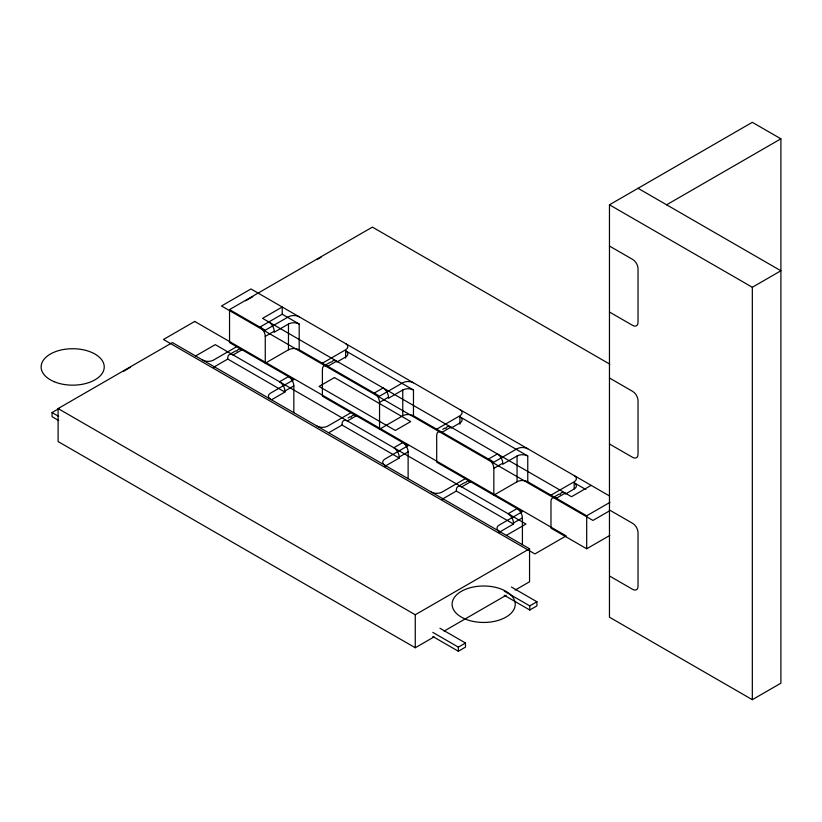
<?xml version="1.0" encoding="UTF-8"?>
<svg xmlns="http://www.w3.org/2000/svg" width="822" height="822" viewBox="0 0 822 822"><rect width="100%" height="100%" fill="white"/><g stroke="black" fill="none" stroke-linecap="round" stroke-linejoin="round"><path stroke-width="1.23" d="M609.462 246.035L609.462 204.801L752.325 122.314L780.9 138.815L780.9 683.185L752.325 699.686L609.462 617.199L609.462 246.035L632.683 259.444A7.573 4.377 60 0 1 638.036 268.722L638.036 322.337A7.573 4.377 60 0 1 632.683 325.43L609.462 312.021M434.129 636.865L415.264 647.757L58.105 441.558L58.105 408.565L172.394 342.579L529.553 548.777L529.553 581.771L515.127 590.093M270.613 399.287A7.573 4.377 0 0 1 270.613 393.101L293.834 379.692L229.544 342.579L229.544 309.586L372.407 227.108L609.77 364.146M58.711 420.525L52.053 416.682L52.053 412.552L59.194 408.431M123.475 371.318L130.626 367.187M245.634 300.79L252.775 296.67M317.066 259.547L321.145 257.194M195.615 355.977L215.251 344.644L525.977 524.035L506.331 535.379M299.187 349.792L299.187 324.022L282.223 314.23L259.896 327.115A7.573 4.377 60 0 1 265.259 336.393L265.259 363.201L288.471 349.792A7.573 4.377 0 0 1 299.187 349.792L379.548 396.194L402.759 382.785A7.573 4.377 0 0 1 413.476 382.785M236.685 346.699L213.473 360.108A7.573 4.377 0 0 1 202.757 360.108M231.557 353.285L236.017 350.706M265.259 336.393L274.188 331.235A7.573 4.377 60 0 0 268.825 321.957M213.473 367.321L227.756 359.07L284.905 392.063L284.905 391.036A7.573 4.377 60 0 0 279.542 381.757L288.471 376.599A7.573 4.377 60 0 1 293.834 385.878L293.834 412.685M299.187 324.022A7.573 4.377 0 0 0 288.471 324.022L274.188 332.263L274.188 331.235M322.399 363.201L345.62 349.792A7.573 4.377 0 0 0 345.62 343.606M326.2 364.629L330.67 362.05M284.905 391.036L293.834 385.878M271.712 399.677L284.905 392.063M336.825 362.091L345.62 357.015A7.573 4.377 0 0 0 345.62 350.83L413.476 390.008L413.476 415.778L493.837 462.17L517.048 448.771A7.573 4.377 0 0 1 527.765 448.771M666.611 204.801L780.9 138.815M350.973 412.685L327.762 426.084A7.573 4.377 0 0 1 317.045 426.084M348.076 417.977L350.306 416.692M379.548 402.379L388.477 397.221A7.573 4.377 60 0 0 383.114 387.943L374.185 393.101A7.573 4.377 60 0 1 379.548 402.379L379.548 429.187L402.759 415.778A7.573 4.377 0 0 1 413.476 415.778M328.862 432.67L342.044 425.056L399.194 458.049L399.194 457.022A7.573 4.377 60 0 0 393.83 447.743L402.759 442.585A7.573 4.377 60 0 1 408.123 451.864L408.123 478.671M413.476 390.008A7.573 4.377 0 0 0 402.759 390.008L388.477 398.249L388.477 397.221M436.688 429.176L459.909 415.778A7.573 4.377 0 0 0 459.909 409.592M442.719 429.32L444.959 428.036M399.194 457.022L408.123 451.864M384.902 466.3L399.194 458.049M451.114 428.067L459.909 422.991A7.573 4.377 0 0 0 459.909 416.805L527.765 455.984L527.765 481.764L586.692 515.784L609.955 502.355M609.462 204.801L752.325 287.279L780.9 270.777L638.036 188.3M465.262 478.671L442.051 492.07A7.573 4.377 0 0 1 431.334 492.07M460.135 485.257L464.605 482.678M493.837 468.355L502.766 463.207A7.573 4.377 60 0 0 497.402 453.929L488.474 459.077A7.573 4.377 60 0 1 493.837 468.355L493.837 495.163L517.048 481.764A7.573 4.377 0 0 1 527.765 481.764M442.051 499.293L456.333 491.042L513.483 524.035L513.483 523.008A7.573 4.377 60 0 0 508.119 513.719L517.048 508.571A7.573 4.377 60 0 1 522.412 517.85L522.412 544.657M527.765 455.984A7.573 4.377 0 0 0 517.048 455.984L502.766 464.235L502.766 463.207M550.976 495.163L574.198 481.764A7.573 4.377 0 0 0 574.198 475.578M554.778 496.591L559.248 494.022M513.483 523.008L522.412 517.85M499.19 532.286L513.483 524.035M565.402 494.053L574.198 488.977A7.573 4.377 0 0 0 574.198 482.791L585.86 489.532M591.162 485.37L571.516 496.714L262.578 318.35L282.223 307.007L282.223 314.23M58.105 408.565L415.264 614.764L529.553 548.777M609.318 510.976L592.95 520.429L221.508 305.979L250.967 288.964L609.061 495.707M444.106 631.101L506.249 595.22M560.111 494.618A7.573 4.377 60 0 1 565.269 493.108L556.34 498.255A7.573 4.377 60 0 0 550.976 501.348L550.976 528.156L586.692 548.777L609.79 535.441M432.814 632.385L458.347 647.13L465.488 643.01L465.488 647.13L458.347 651.25L432.814 636.516M504.246 591.152L529.779 605.886L536.92 601.766L536.92 605.886L529.779 610.016L504.246 595.272M609.462 378.007L632.683 391.406A7.573 4.377 60 0 1 638.036 400.694L638.036 454.299A7.573 4.377 60 0 1 632.683 457.392L609.462 443.993M609.462 509.979L632.683 523.378A7.573 4.377 60 0 1 638.036 532.656L638.036 586.271A7.573 4.377 60 0 1 632.683 589.364L609.462 575.965M229.544 309.586L265.259 330.208L288.471 316.799A7.573 4.377 0 0 1 299.187 316.799M511.387 587.021L536.92 601.766M439.955 628.265L465.488 643.01M52.053 412.552L58.711 416.405M752.325 287.279L752.325 699.686M586.692 515.784L586.692 548.777M574.198 482.791L574.198 488.926M529.779 605.886L529.779 610.016M517.048 455.984L517.048 481.764M459.909 416.805L459.909 424.173M458.347 647.13L458.347 651.25M456.333 491.042L456.333 490.015A7.573 4.377 60 0 1 461.687 486.922L470.616 481.764A7.573 4.377 60 0 0 465.642 482.791M415.264 614.764L415.264 647.757M402.759 390.008L402.759 415.778M345.62 350.83L345.62 358.187M342.044 425.056L342.044 424.029A7.573 4.377 60 0 1 347.398 420.936L356.327 415.778A7.573 4.377 60 0 0 351.179 417.288M288.471 324.022L288.471 349.792M227.756 359.07L227.756 358.043A7.573 4.377 60 0 1 233.109 354.95L242.038 349.792A7.573 4.377 60 0 0 236.89 351.302M384.902 465.262A7.573 4.377 0 0 1 384.902 459.077L408.123 445.678L322.399 396.194L322.399 369.386A7.573 4.377 60 0 1 327.762 366.293L336.691 361.135A7.573 4.377 60 0 0 331.708 362.173M499.19 531.248A7.573 4.377 0 0 1 499.19 525.063L522.412 511.664L436.688 462.17L436.688 435.372A7.573 4.377 60 0 1 442.051 432.28L450.98 427.121A7.573 4.377 60 0 0 445.822 428.632M194.722 321.443L163.465 339.486L534.906 553.936L566.163 535.893L194.722 321.443M334.462 377.555L319.07 386.443L395.31 430.451L410.702 421.573L334.462 377.555M465.149 618.987A31.565 18.228 0 0 0 515.065 606.112A31.565 18.228 0 0 0 470.79 587.586A31.565 18.228 0 0 0 465.149 618.987M54.149 381.696A31.565 18.228 0 0 0 104.065 368.821A31.565 18.228 0 0 0 59.79 350.306A31.565 18.228 0 0 0 54.149 381.696"/></g></svg>
